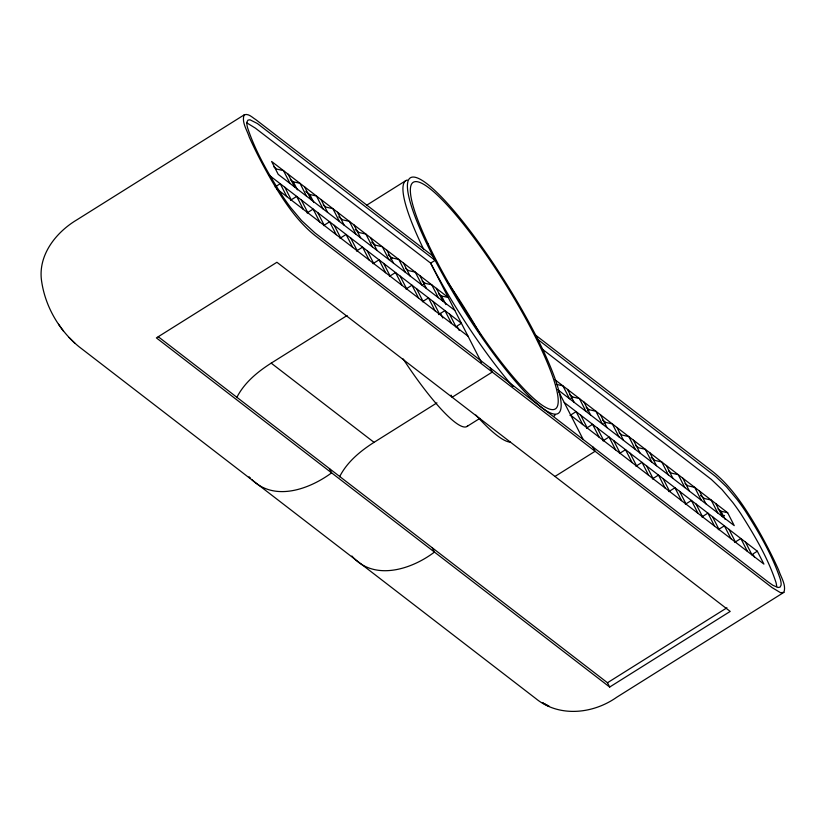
<?xml version="1.0" encoding="UTF-8"?>
<svg xmlns="http://www.w3.org/2000/svg" width="826" height="826" viewBox="0 0 826 826"><rect width="100%" height="100%" fill="white"/><g stroke="black" fill="none" stroke-linecap="round" stroke-linejoin="round"><path stroke-width="1.24" d="M236.721 397.636C244.197 382.81 257.433 371.896 271.196 363.141L347.116 315.501M339.558 476.839C347.023 462.023 360.27 451.11 374.033 442.344L436.933 402.871M537.912 339.517L535.713 335.222L539.337 342.449A139.088 25.028 57.9 0 1 541.484 407.373A139.088 25.028 57.9 0 1 436.727 263.401L432.876 256.008L255.884 119.687C252.477 117.684 248.368 112.976 244.104 114.917C241.471 122.32 247.108 130.126 249.256 137.085C255.616 151.385 262.895 165.262 270.639 178.86C282.874 199.613 296.235 220.542 315.274 235.74L772.093 587.606L780.518 592.686L783.874 592.376C786.507 584.963 780.869 577.168 778.712 570.208C772.362 555.908 765.072 542.032 757.339 528.433C745.093 507.68 731.743 486.751 712.704 471.553L535.713 335.222A139.088 25.028 57.9 0 0 427.104 183.857A139.088 25.028 57.9 0 0 432.876 256.008L435.075 260.314M244.104 114.917L76.942 219.799C55.507 232.529 37.284 255.926 41.754 282.12C45.606 307.138 59.307 330.493 78.8 346.548L535.62 698.414C559.047 717.649 592.996 714.015 616.712 697.258L783.874 592.376M275.141 186.893L280.21 183.713L286.808 196.609M290.607 200.212L296.679 196.402L303.276 209.298M307.076 212.901L313.157 209.092L319.755 221.987M323.555 225.591L329.626 221.781L336.223 234.677M366.765 205.158L405.803 180.667M340.023 238.28L346.104 234.47L352.702 247.366M356.491 250.97L362.573 247.16L369.17 260.056M372.97 263.659L379.051 259.849L385.649 272.735M390.233 259.127L392.144 257.929L398.793 259.426L405.39 272.322M389.438 276.349L395.52 272.528L402.117 285.424M405.917 289.038L411.998 285.218L418.596 298.114M423.17 284.505L425.08 283.308L431.74 284.805L438.338 297.701M422.385 301.727L428.467 297.907L435.065 310.803M438.575 314.592L444.935 310.597L451.543 323.493M467.072 426.412L479.906 418.359M570.818 398.225L572.728 397.027L579.387 398.535L585.985 411.431M570.033 415.447L576.114 411.637L582.712 424.533M587.296 410.914L589.206 409.717L595.866 411.224L602.464 424.12M586.512 428.136L592.583 424.327L599.18 437.222M603.765 423.604L605.675 422.406L612.334 423.914L618.932 436.809M602.98 440.826L609.061 437.016L615.659 449.902M554.979 476.447L595.102 451.275L592.903 446.98M619.448 453.515L625.53 449.695L632.127 462.591M635.927 466.205L642.008 462.384L648.606 475.28M652.395 478.894L658.477 475.074L665.075 487.97M668.874 491.584L674.956 487.763L681.553 500.659M685.343 504.263L691.424 500.453L698.022 513.349M701.821 516.952L707.903 513.142L714.5 526.038M722.368 516.797L724.526 515.455M718.29 529.642L724.371 525.832L730.969 538.728M734.768 542.331L740.839 538.521L747.447 551.417M570.849 415.395L763.916 564.106L757.318 551.21L752.858 554.009L754.623 557.447M158.262 336.74L607.482 682.751L726.921 607.802M609.681 687.046L730.205 611.416L276.916 262.276L156.382 337.896L609.681 687.046L607.482 682.751M290.329 179.51L293.302 181.803L299.962 183.3L306.56 196.196M305.816 191.436L309.771 194.482L316.43 195.989L323.028 208.885M438.596 293.705L441.559 295.997L448.219 297.494L271.62 161.473L278.217 174.369L454.816 310.39M556.259 384.338L562.919 385.845L569.517 398.741M718.021 508.94L720.984 511.232L727.644 512.729L734.242 525.625L557.653 389.604M246.953 122.95L255.389 128.144L430.687 263.164L432.266 266.199A139.088 25.028 57.9 0 0 512.998 386.506M537.85 339.476L715.791 476.612L726.446 486.772L737.174 499.596A49.095 8.838 57.9 0 1 745.279 510.974C759.063 532.687 772.393 555.217 780.477 579.738A49.095 8.838 57.9 0 1 781.035 585.293L780.054 587.152L777.999 587.513L772.888 585.293L768.128 581.948L314.84 232.798L301.531 220.521L290.793 207.698A49.095 8.838 57.9 0 1 282.699 196.32C268.915 174.606 255.585 152.077 247.501 127.555A49.095 8.838 57.9 0 1 246.943 122L247.924 120.142L249.979 119.78L257.34 123.487L435.137 260.366L430.614 263.112L481.506 362.542M542.62 349.377L711.331 479.41L721.986 489.57L732.724 502.394A49.095 8.838 57.9 0 1 740.829 513.762C754.603 535.485 767.943 558.015 776.017 582.537A49.095 8.838 57.9 0 1 776.657 586.615M555 379.753L727.644 512.729M273.86 166.821L276.824 169.113L283.483 170.61L290.081 183.506M323.276 204.889L326.249 207.171L332.899 208.679L339.507 221.575M338.763 216.815L342.718 219.861L349.377 221.368L355.975 234.264M355.242 229.504L359.196 232.55L365.846 234.057L372.454 246.953M371.71 242.194L375.665 245.239L382.324 246.747L388.922 259.643M388.189 254.883L392.144 257.929M405.649 268.336L408.612 270.618L415.272 272.115L421.869 285.011M422.117 281.026L425.08 283.308M569.764 394.745L572.728 397.027M586.233 407.435L589.206 409.717M602.712 420.124L605.675 422.406M619.18 432.814L622.154 435.095L628.803 436.593L635.411 449.489M635.659 445.503L638.622 447.785L645.282 449.282L651.879 462.178M651.146 457.428L655.101 460.474L661.75 461.971L668.348 474.867M668.606 470.872L671.569 473.164L678.229 474.661L684.826 487.557M685.074 483.561L688.048 485.853L694.697 487.35L701.295 500.246M700.562 495.497L704.516 498.543L711.176 500.04L717.773 512.936M269.328 175.339L461.414 323.286L456.954 326.084L459.153 330.379M564.251 402.499L757.318 551.21M276.916 188.989L468.012 336.182M271.196 363.141L374.033 442.344M251.982 479.71C274.769 501.919 309.451 489.147 331.618 472.864L329.419 468.569M69.064 337.473L74.99 343.379M351.897 556.001C373.868 581.566 411.472 569.558 434.445 552.078L432.246 547.783M249.06 476.788L250.526 478.254M58.553 324.267L63.509 331.164M745.455 542.073L752.052 554.969M720.984 511.232L725.094 519.255M715.781 503.592L722.378 516.487M728.976 529.383L735.574 542.279M699.312 490.902L705.91 503.798M712.508 516.694L719.105 529.59M682.834 478.213L689.431 491.109M696.029 504.005L702.627 516.9M666.365 465.523L672.963 478.419M679.561 491.315L686.158 504.211M649.886 452.834L656.484 465.73M663.082 478.626L669.69 491.522M633.418 440.144L640.016 453.04M646.613 465.936L653.211 478.832M616.939 427.455L623.537 440.351M630.135 453.247L636.743 466.143M600.471 414.766L607.069 427.661M613.666 440.557L620.264 453.453M583.992 402.076L590.59 414.972M597.198 427.868L603.796 440.764M567.524 389.397L574.122 402.293M580.719 415.179L587.317 428.075M558.748 391.751L583.166 439.463M490.066 367.776L492.265 372.072L452.152 397.244L451.048 395.096M441.559 295.997L445.957 304.587M436.355 288.357L442.953 301.253M449.55 314.148L456.148 327.044M440.485 313.395L442.829 317.979M419.876 275.667L426.474 288.563M433.072 301.459L439.669 314.355M403.408 262.978L410.006 275.874M416.603 288.77L423.201 301.666M386.929 250.288L393.527 263.184M400.125 276.08L406.722 288.976M370.461 237.599L377.059 250.495M383.656 263.391L390.254 276.287M353.982 224.909L360.58 237.805M367.178 250.701L373.786 263.597M337.514 212.23L344.112 225.126M350.709 238.012L357.307 250.908M321.035 199.541L327.633 212.437M334.241 225.333L340.839 238.218M309.771 194.482L313.88 202.515M304.567 186.852L311.165 199.747M317.762 212.643L324.36 225.539M293.302 181.803L297.401 189.825M288.088 174.162L294.686 187.058M301.294 199.954L307.892 212.85M284.815 187.265L291.413 200.16M467.95 425.566A101.639 18.286 57.9 0 1 403.129 358.918M446.474 280.551A133.74 24.068 57.9 0 1 480.742 335.057M510.396 442.147A139.088 25.028 57.9 0 1 475.869 415.055M423.79 249.555A139.088 25.028 57.9 0 1 407.321 180.006M555.072 415.003A139.088 25.028 57.9 0 1 553.864 416.159M546.389 704.857L542.321 702.678L549.063 706.302L546.389 704.857M428.095 243.835A133.74 24.068 57.9 0 0 554.019 409.469A133.74 24.068 57.9 0 0 470.758 233.541A133.74 24.068 57.9 0 0 428.095 243.835"/></g></svg>
